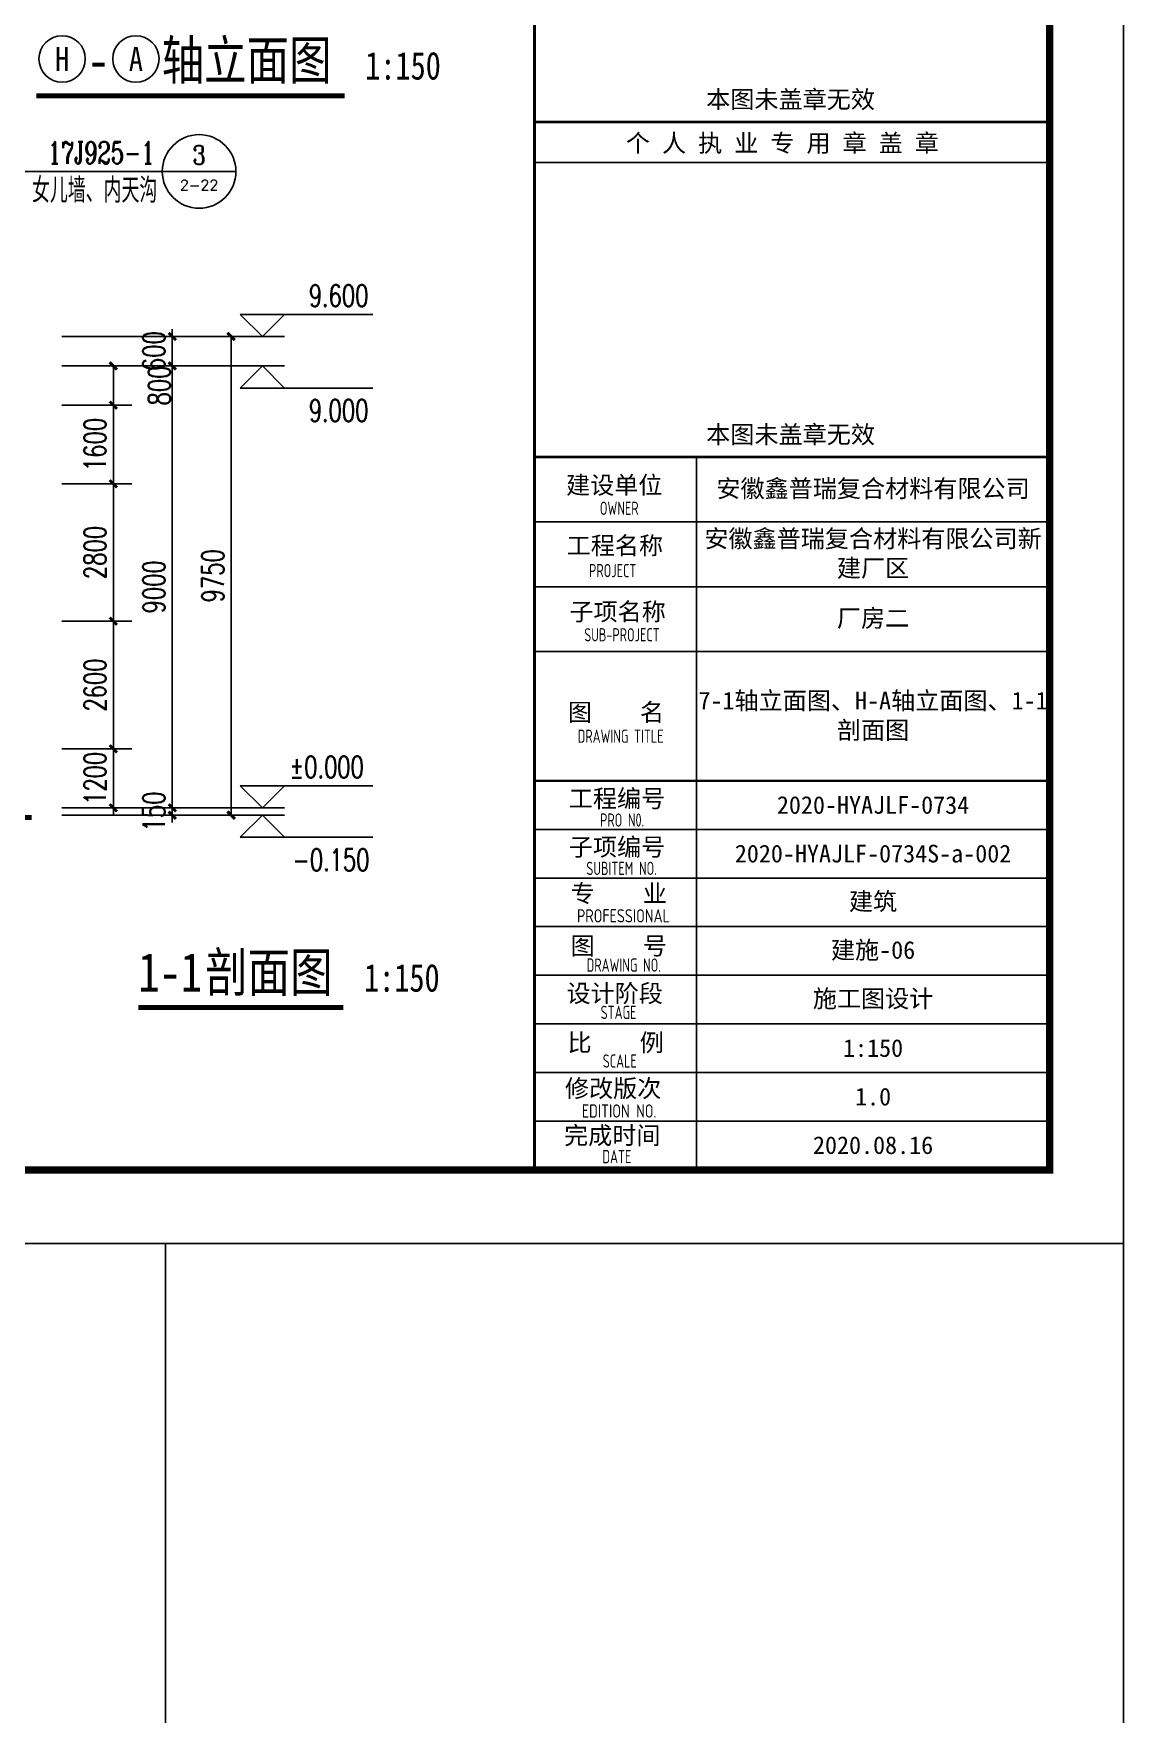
# Model space of a CAD drawing. Header units: millimetres. Extents: x 4455189 to 4808172, y 18512388 to 19204582.
# Drawn here: x 4764772 to 4786974, y 18546622 to 18580855 of the extents above; entities that cross this region are included whole.
import ezdxf
from ezdxf.enums import TextEntityAlignment as Align

# ---------------------------------------------------------------- set-up
doc = ezdxf.new("R2010")
doc.units = ezdxf.units.MM
doc.header["$LTSCALE"] = 1000
doc.header["$MEASUREMENT"] = 0
doc.layers.get('Defpoints').update_dxf_attribs({"color": 1})
for name, color, linetype in [('AXIS_外部', 171, 'Continuous'), ('DIM_IDEN', 171, 'Continuous'), ('DIM_SYMB', 165, 'Continuous'), ('PUB_DIM', 161, 'Continuous'), ('PUB_TEXT', 7, 'Continuous'), ('PUB_TITLE', 4, 'Continuous'), ('TK', 4, 'Continuous')]:
    doc.layers.add(name, color=color, linetype=linetype)
doc.styles.add('_TCH_DIM', font='SIMPLEX', dxfattribs={"bigfont": 'GBCBIG'})
doc.styles.add('_TCH_DIM_T3', font='SIMPLEX', dxfattribs={"width": 0.705882, "bigfont": 'GBCBIG'})
doc.styles.add('_TCH_LABEL', font='COMPLEX', dxfattribs={"bigfont": 'GBCBIG'})
doc.styles.add('TSSD_REIN', font='tssdeng.shx', dxfattribs={"width": 0.7, "bigfont": 'tssdchn.shx'})
doc.styles.add('YAYA', font='', dxfattribs={"width": 0.8, "height": 1})
doc.styles.add('图签宋体', font='', dxfattribs={"height": 300})
doc.styles.get('YAYA').set_extended_font_data('SimSun')
doc.styles.get('图签宋体').set_extended_font_data('NSimSun')
doc.dimstyles.new('_TCH_ARCH&&150', dxfattribs={"dimtxt": 446.25, "dimasz": 150, "dimexe": 375, "dimexo": 450, "dimgap": 150, "dimtad": 1, "dimdec": 0, "dimzin": 0, "dimdsep": 46, "dimtxsty": '_TCH_DIM_T3', "dimblk": 'ARCHTICK', "dimcen": 0.09, "dimclrt": 7, "dimazin": 2, "dimtfac": 1, "dimtdec": 0, "dimtix": 1, "dimtmove": 2, "dimatfit": 3, "dimfxl": 0, "dimtolj": 1, "dimtzin": 0, "dimarcsym": 0})

# ---------------------------------------------------------------- blocks, each defined once
blk = doc.blocks.new('GeYuanFrame_60655677', base_point=(18.76, 4.34))
at = {"layer": 'PUB_TITLE'}
blk.add_lwpolyline([(554.76, 14.34), (554.76, 111.14)], dxfattribs=at)
at = {"layer": 'TK'}
for p, q in [((532.76, 102.34), (602.76, 102.34)), ((532.76, 93.54), (602.76, 93.54)), ((532.76, 84.74), (554.76, 84.74)), ((532.76, 84.74), (602.76, 84.74)), ((532.76, 67.18), (602.76, 67.18)), ((532.76, 67.14), (602.76, 67.14)), ((532.76, 60.58), (602.76, 60.58)), ((532.76, 53.98), (602.76, 53.98)), ((532.76, 47.38), (602.76, 47.38)), ((532.76, 40.78), (602.76, 40.78)), ((532.76, 34.18), (602.76, 34.18)), ((532.76, 27.58), (602.76, 27.58)), ((532.76, 20.98), (602.76, 20.98)), ((532.76, 14.34), (602.76, 14.34))]:
    blk.add_line(p, q, dxfattribs=at)
for points in [[(18.76, 424.34), (612.76, 424.34), (612.76, 4.34), (18.76, 4.34), (18.76, 424.34)], [(532.76, 151.14), (602.76, 151.14)]]:
    blk.add_lwpolyline(points, dxfattribs=at)
at = {"layer": 'TK', "const_width": 1}
blk.add_lwpolyline([(602.76, 414.34), (43.76, 414.34), (43.76, 14.34), (602.76, 14.34)], close=True, dxfattribs=at)
at = {"layer": 'TK'}
for points, const_width in [([(532.76, 414.34), (532.76, 14.34)], 0.4), ([(532.76, 156.64), (602.76, 156.64)], 0.35), ([(532.76, 111.14), (602.76, 111.14)], 0.35), ([(532.76, 67.18), (602.76, 67.18)], 0.35)]:
    blk.add_lwpolyline(points, dxfattribs=dict(at, const_width=const_width))
at = {"layer": 'TK', "style": '图签宋体'}
for s, p in [('本图未盖章无效', (556.1, 158.51)), ('个 人 执 业 专 用 章 盖 章', (545.19, 152.58)), ('本图未盖章无效', (556.1, 113.01)), ('建设单位', (537.06, 106.14)), ('工程名称', (537.14, 97.93)), ('子项名称', (537.52, 88.95)), ('图    名', (537.3, 75.3)), ('工程编号', (537.44, 63.58)), ('子项编号', (537.44, 57)), ('专    业', (537.68, 50.69)), ('图    号', (537.69, 43.58)), ('设计阶段', (537.12, 37.12)), ('比    例', (537.26, 30.44)), ('修改版次', (536.91, 24.22)), ('完成时间', (536.79, 17.83))]:
    blk.add_text(s, height=2.4, dxfattribs=at).set_placement(p)
at = {"layer": 'TK', "style": 'TSSD_REIN'}
for s, width, p in [('OWNER', 0.7, (541.65, 103.29)), ('PROJECT', 0.7, (540.19, 94.83)), ('SUB-PROJECT', 0.7, (539.53, 86.11)), ('DRAWING TITLE', 0.7, (538.64, 72.34)), ('PRO N0.', 0.7, (541.68, 60.96)), ('SUBITEM NO.', 0.7, (539.82, 54.39)), ('PROFESSIONAL', 0.8, (538.55, 47.95)), ('DRAWING NO.', 0.7, (539.86, 41.26)), ('STAGE', 0.7, (541.76, 34.84)), ('SCALE', 0.7, (542.05, 28.23)), ('EDITION NO.', 0.8, (539.2, 21.45)), ('DATE', 0.7, (542, 15.26))]:
    blk.add_text(s, height=1.8, dxfattribs=dict(at, width=width)).set_placement(p)
at = {"layer": 'TK', "char_height": 2.4, "width": 48, "attachment_point": 5, "style": '图签宋体'}
for s, insert in [('安徽鑫普瑞复合材料有限公司', (578.76, 106.74)), ('安徽鑫普瑞复合材料有限公司新建厂区', (578.76, 97.94)), ('厂房二', (578.76, 89.14)), ('7-1轴立面图、H-A轴立面图、1-1剖面图', (578.76, 75.94)), ('2020-HYAJLF-0734', (578.76, 63.88)), ('2020-HYAJLF-0734S-a-002', (578.76, 57.28)), ('建筑', (578.76, 50.68)), ('建施-06', (578.76, 44.08)), ('施工图设计', (578.76, 37.48)), ('1:150', (578.76, 30.88)), ('1.0', (578.76, 24.28)), ('2020.08.16', (578.76, 17.69))]:
    blk.add_mtext(s, dxfattribs=dict(at, insert=insert))
blk = doc.blocks.new('_ArchTick')
at = {"color": 0, "linetype": 'ByBlock', "const_width": 0.4}
blk.add_lwpolyline([(-0.5, -0.5), (0.5, 0.5)], dxfattribs=at)
blk = doc.blocks.new('*D108')
at = {"layer": 'Defpoints', "color": 0}
for p in [(4764896, 18566287), (4766396, 18566287), (4764896, 18565087)]:
    blk.add_point(p, dxfattribs=at)
at = {"layer": 'PUB_DIM', "color": 0, "lineweight": -2}
for p, q in [((4765346, 18566287), (4766771, 18566287)), ((4766396, 18566287), (4766396, 18566437)), ((4766396, 18565087), (4766396, 18566287)), ((4765346, 18565087), (4766771, 18565087)), ((4766396, 18565087), (4766396, 18564937))]:
    blk.add_line(p, q, dxfattribs=at)
at = {"layer": 'PUB_DIM', "color": 0, "lineweight": -2, "xscale": 150, "yscale": 150, "zscale": 150}
for p, rotation in [((4766396, 18566287), 270), ((4766396, 18565087), 90)]:
    blk.add_blockref('_ArchTick', p, dxfattribs=dict(at, rotation=rotation))
at = {"layer": 'PUB_DIM', "color": 7, "insert": (4766023, 18565687), "char_height": 446.2, "attachment_point": 5, "rotation": 90, "style": '_TCH_DIM_T3'}
blk.add_mtext('\\A1;1200', dxfattribs=at)
blk = doc.blocks.new('*D109')
at = {"layer": 'Defpoints', "color": 0}
for p in [(4764896, 18568888), (4766396, 18568888), (4764896, 18566287)]:
    blk.add_point(p, dxfattribs=at)
at = {"layer": 'PUB_DIM', "color": 0, "lineweight": -2}
for p, q in [((4765346, 18568888), (4766771, 18568888)), ((4766396, 18566287), (4766396, 18568888)), ((4765346, 18566287), (4766771, 18566287))]:
    blk.add_line(p, q, dxfattribs=at)
at = {"layer": 'PUB_DIM', "color": 0, "lineweight": -2, "xscale": 150, "yscale": 150, "zscale": 150}
for p, rotation in [((4766396, 18568888), 90), ((4766396, 18566287), 270)]:
    blk.add_blockref('_ArchTick', p, dxfattribs=dict(at, rotation=rotation))
at = {"layer": 'PUB_DIM', "color": 7, "insert": (4766023, 18567587), "char_height": 446.2, "attachment_point": 5, "rotation": 90, "style": '_TCH_DIM_T3'}
blk.add_mtext('\\A1;2600', dxfattribs=at)
blk = doc.blocks.new('*D110')
at = {"layer": 'Defpoints', "color": 0}
for p in [(4764896, 18571687), (4766396, 18571687), (4764896, 18568888)]:
    blk.add_point(p, dxfattribs=at)
at = {"layer": 'PUB_DIM', "color": 0, "lineweight": -2}
for p, q in [((4765346, 18571687), (4766771, 18571687)), ((4766396, 18568888), (4766396, 18571687)), ((4765346, 18568888), (4766771, 18568888))]:
    blk.add_line(p, q, dxfattribs=at)
at = {"layer": 'PUB_DIM', "color": 0, "lineweight": -2, "xscale": 150, "yscale": 150, "zscale": 150}
for p, rotation in [((4766396, 18571687), 90), ((4766396, 18568888), 270)]:
    blk.add_blockref('_ArchTick', p, dxfattribs=dict(at, rotation=rotation))
at = {"layer": 'PUB_DIM', "color": 7, "insert": (4766023, 18570287), "char_height": 446.2, "attachment_point": 5, "rotation": 90, "style": '_TCH_DIM_T3'}
blk.add_mtext('\\A1;2800', dxfattribs=at)
blk = doc.blocks.new('*D111')
at = {"layer": 'Defpoints', "color": 0}
for p in [(4764896, 18573287), (4766396, 18573287), (4764896, 18571687)]:
    blk.add_point(p, dxfattribs=at)
at = {"layer": 'PUB_DIM', "color": 0, "lineweight": -2}
for p, q in [((4765346, 18573287), (4766771, 18573287)), ((4766396, 18571687), (4766396, 18573287)), ((4765346, 18571687), (4766771, 18571687))]:
    blk.add_line(p, q, dxfattribs=at)
at = {"layer": 'PUB_DIM', "color": 0, "lineweight": -2, "xscale": 150, "yscale": 150, "zscale": 150}
for p, rotation in [((4766396, 18573287), 90), ((4766396, 18571687), 270)]:
    blk.add_blockref('_ArchTick', p, dxfattribs=dict(at, rotation=rotation))
at = {"layer": 'PUB_DIM', "color": 7, "insert": (4766023, 18572487), "char_height": 446.2, "attachment_point": 5, "rotation": 90, "style": '_TCH_DIM_T3'}
blk.add_mtext('\\A1;1600', dxfattribs=at)
blk = doc.blocks.new('*D112')
at = {"layer": 'Defpoints', "color": 0}
for p in [(4764896, 18574087), (4766396, 18574087), (4764896, 18573287)]:
    blk.add_point(p, dxfattribs=at)
at = {"layer": 'PUB_DIM', "color": 0, "lineweight": -2}
for p, q in [((4765346, 18574087), (4766771, 18574087)), ((4766396, 18573287), (4766396, 18574087)), ((4765346, 18573287), (4766771, 18573287))]:
    blk.add_line(p, q, dxfattribs=at)
at = {"layer": 'PUB_DIM', "color": 0, "lineweight": -2, "xscale": 150, "yscale": 150, "zscale": 150}
for p, rotation in [((4766396, 18574087), 90), ((4766396, 18573287), 270)]:
    blk.add_blockref('_ArchTick', p, dxfattribs=dict(at, rotation=rotation))
at = {"layer": 'PUB_DIM', "color": 7, "insert": (4767333, 18573687), "char_height": 446.2, "attachment_point": 5, "rotation": 90, "style": '_TCH_DIM_T3'}
blk.add_mtext('\\A1;800', dxfattribs=at)
blk = doc.blocks.new('*D113')
at = {"layer": 'Defpoints', "color": 0}
for p in [(4764896, 18574687), (4768796, 18574687), (4764896, 18564937)]:
    blk.add_point(p, dxfattribs=at)
at = {"layer": 'PUB_DIM', "color": 0, "lineweight": -2}
for p, q in [((4765346, 18574687), (4769171, 18574687)), ((4768796, 18564937), (4768796, 18574687)), ((4765346, 18564937), (4769171, 18564937))]:
    blk.add_line(p, q, dxfattribs=at)
at = {"layer": 'PUB_DIM', "color": 0, "lineweight": -2, "xscale": 150, "yscale": 150, "zscale": 150}
for p, rotation in [((4768796, 18574687), 90), ((4768796, 18564937), 270)]:
    blk.add_blockref('_ArchTick', p, dxfattribs=dict(at, rotation=rotation))
at = {"layer": 'PUB_DIM', "color": 7, "insert": (4768423, 18569812), "char_height": 446.2, "attachment_point": 5, "rotation": 90, "style": '_TCH_DIM_T3'}
blk.add_mtext('\\A1;9750', dxfattribs=at)
blk = doc.blocks.new('*D114')
at = {"layer": 'Defpoints', "color": 0}
for p in [(4764896, 18565087), (4764896, 18564937), (4767596, 18565087)]:
    blk.add_point(p, dxfattribs=at)
at = {"layer": 'PUB_DIM', "color": 0, "lineweight": -2}
for p, q in [((4767596, 18565087), (4767596, 18565237)), ((4765346, 18565087), (4767971, 18565087)), ((4765346, 18564937), (4767971, 18564937)), ((4767596, 18564937), (4767596, 18565087)), ((4767596, 18564937), (4767596, 18564787))]:
    blk.add_line(p, q, dxfattribs=at)
at = {"layer": 'PUB_DIM', "color": 0, "lineweight": -2, "xscale": 150, "yscale": 150, "zscale": 150}
for p, rotation in [((4767596, 18565087), 270), ((4767596, 18564937), 90)]:
    blk.add_blockref('_ArchTick', p, dxfattribs=dict(at, rotation=rotation))
at = {"layer": 'PUB_DIM', "color": 7, "insert": (4767223, 18565012), "char_height": 446.2, "attachment_point": 5, "rotation": 90, "style": '_TCH_DIM_T3'}
blk.add_mtext('\\A1;150', dxfattribs=at)
blk = doc.blocks.new('*D115')
at = {"layer": 'Defpoints', "color": 0}
for p in [(4764896, 18574087), (4767596, 18574087), (4764896, 18565087)]:
    blk.add_point(p, dxfattribs=at)
at = {"layer": 'PUB_DIM', "color": 0, "lineweight": -2}
for p, q in [((4765346, 18574087), (4767971, 18574087)), ((4767596, 18565087), (4767596, 18574087)), ((4765346, 18565087), (4767971, 18565087))]:
    blk.add_line(p, q, dxfattribs=at)
at = {"layer": 'PUB_DIM', "color": 0, "lineweight": -2, "xscale": 150, "yscale": 150, "zscale": 150}
for p, rotation in [((4767596, 18574087), 90), ((4767596, 18565087), 270)]:
    blk.add_blockref('_ArchTick', p, dxfattribs=dict(at, rotation=rotation))
at = {"layer": 'PUB_DIM', "color": 7, "insert": (4767223, 18569587), "char_height": 446.2, "attachment_point": 5, "rotation": 90, "style": '_TCH_DIM_T3'}
blk.add_mtext('\\A1;9000', dxfattribs=at)
blk = doc.blocks.new('*D116')
at = {"layer": 'Defpoints', "color": 0}
for p in [(4764896, 18574687), (4767596, 18574687), (4764896, 18574087)]:
    blk.add_point(p, dxfattribs=at)
at = {"layer": 'PUB_DIM', "color": 0, "lineweight": -2}
for p, q in [((4767596, 18574687), (4767596, 18574837)), ((4765346, 18574687), (4767971, 18574687)), ((4767596, 18574087), (4767596, 18574687)), ((4765346, 18574087), (4767971, 18574087)), ((4767596, 18574087), (4767596, 18573937))]:
    blk.add_line(p, q, dxfattribs=at)
at = {"layer": 'PUB_DIM', "color": 0, "lineweight": -2, "xscale": 150, "yscale": 150, "zscale": 150}
for p, rotation in [((4767596, 18574687), 270), ((4767596, 18574087), 90)]:
    blk.add_blockref('_ArchTick', p, dxfattribs=dict(at, rotation=rotation))
at = {"layer": 'PUB_DIM', "color": 7, "insert": (4767223, 18574387), "char_height": 446.2, "attachment_point": 5, "rotation": 90, "style": '_TCH_DIM_T3'}
blk.add_mtext('\\A1;600', dxfattribs=at)

msp = doc.modelspace()

# ---------------------------------------------------------------- linework, layer by layer
at = {"const_width": 100}
msp.add_lwpolyline([(4764731, 18564887.2), (4763208.1, 18564887.2), (4763208.1, 18565037.2), (4714808.1, 18565037.2), (4714808.1, 18564937.2), (4708027.1, 18564937.2)], dxfattribs=at)
msp.add_lwpolyline([(4786974.2, 18542088.3), (4767459.5, 18542088.3), (4767459.5, 18556210.3), (4786974.2, 18556210.3)], close=True)
at = {"layer": 'DIM_IDEN'}
for p in [(4764572.1, 18578048.5), (4768893.5, 18578048.5)]:
    msp.add_line(p, (4767393.5, 18578048.5), dxfattribs=at)
msp.add_circle((4768143.5, 18578048.5), 750, dxfattribs=at)
at = {"layer": 'DIM_SYMB', "const_width": 105}
for points in [[(4764827.4, 18579589.7), (4771107, 18579589.7)], [(4766906.2, 18561020.8), (4771082.3, 18561020.8)]]:
    msp.add_lwpolyline(points, dxfattribs=at)
at = {"layer": 'PUB_DIM'}
for p, q in [((4769432.3, 18574687.2), (4768982.3, 18575137.2)), ((4768982.3, 18575137.2), (4771682.3, 18575137.2)), ((4769432.3, 18574687.2), (4769882.3, 18575137.2)), ((4767971, 18574687.2), (4769882.3, 18574687.2)), ((4767971, 18574087.2), (4769882.3, 18574087.2)), ((4769432.3, 18574087.2), (4768982.3, 18573637.2)), ((4769432.3, 18574087.2), (4769882.3, 18573637.2)), ((4768982.3, 18573637.2), (4771682.3, 18573637.2)), ((4769432.3, 18565087.2), (4768982.3, 18565537.2)), ((4768982.3, 18565537.2), (4771682.3, 18565537.2)), ((4769432.3, 18565087.2), (4769882.3, 18565537.2)), ((4767971, 18565087.2), (4769882.3, 18565087.2)), ((4768382.3, 18564937.2), (4769882.3, 18564937.2)), ((4769432.3, 18564937.2), (4768982.3, 18564487.2)), ((4769432.3, 18564937.2), (4769882.3, 18564487.2)), ((4768982.3, 18564487.2), (4771682.3, 18564487.2))]:
    msp.add_line(p, q, dxfattribs=at)
at = {"layer": 'PUB_TEXT'}
for centre in [(4765352.4, 18580339.3), (4766856.1, 18580339.3)]:
    msp.add_circle(centre, 472.5, dxfattribs=at)

# ---------------------------------------------------------------- block references
at = {"layer": 'AXIS_外部', "xscale": 150, "yscale": 150, "zscale": 150}
msp.add_blockref('GeYuanFrame_60655677', (4697874.2, 18556210.3), dxfattribs=at)

# ---------------------------------------------------------------- texts
at = {"layer": 'PUB_TEXT'}
for s, height, style, width, p in [('轴立面图', 793.04, 'YAYA', 0.8, (4767381.1, 18579919.3)), ('1:150', 566.46, 'YAYA', 0.8, (4771527, 18579919.3)), ('-', 793, 'YAYA', 0.8, (4765877.4, 18579919.3)), ('17J925-1', 446.25, '_TCH_LABEL', 0.705882, (4765061, 18578206)), ('9.600', 446.25, '_TCH_DIM', 0.705882, (4770377.3, 18575294.7)), ('9.000', 446.25, '_TCH_DIM', 0.705882, (4770377.3, 18572954.7)), ('%%P0.000', 446.25, '_TCH_DIM', 0.705882, (4769987.3, 18565694.7)), ('-0.150', 446.25, '_TCH_DIM', 0.705882, (4770047.3, 18563804.7)), ('剖面图', 793.04, 'YAYA', 0.8, (4768267.2, 18561341.6)), ('1-1', 793.04, 'YAYA', 0.8, (4766906.2, 18561341.6)), ('1:150', 566.46, 'YAYA', 0.8, (4771502.3, 18561341.6))]:
    msp.add_text(s, height=height, dxfattribs=dict(at, style=style, width=width)).set_placement(p)
at = {"layer": 'PUB_TEXT', "style": 'YAYA'}
for s, height, width, p, p2 in [('H', 486.4, 1.046784, (4765206.7, 18580096.1), (4765498, 18580096.1)), ('A', 489.4, 1.022857, (4766712.9, 18580094.6), (4766999.2, 18580094.6))]:
    msp.add_text(s, height=height, dxfattribs=dict(at, width=width)).set_placement(p, p2, align=Align.FIT)
at = {"layer": 'PUB_TEXT', "style": '_TCH_LABEL'}
for s, height, p, p2 in [('3', 391.5, (4768013, 18578187.3), (4768274, 18578187.3)), ('2-22', 204.59, (4767753.8, 18577669.4), (4768533.2, 18577669.4))]:
    msp.add_text(s, height=height, dxfattribs=at).set_placement(p, p2, align=Align.FIT)
msp.add_text('女儿墙、内天沟', height=506.38, dxfattribs=at).set_placement((4764739.5, 18577410.7))

# ---------------------------------------------------------------- dimensions: what is measured, and where the dimension line sits
at = {"layer": 'PUB_DIM'}
for p1, p2, distance, picture, middle in [((4764896, 18574087.2), (4764896, 18574687.2), -2700, '*D116', (4767222.8, 18574387.2)), ((4764896, 18564937.2), (4764896, 18574687.2), -3900, '*D113', (4768422.8, 18569812.2)), ((4764896, 18565087.2), (4764896, 18574087.2), -2700, '*D115', (4767222.8, 18569587.2)), ((4764896, 18571687.2), (4764896, 18573287.2), -1500, '*D111', (4766022.8, 18572487.2)), ((4764896, 18568887.6), (4764896, 18571687.2), -1500, '*D110', (4766022.8, 18570287.4)), ((4764896, 18566287.2), (4764896, 18568887.6), -1500, '*D109', (4766022.8, 18567587.4)), ((4764896, 18565087.2), (4764896, 18566287.2), -1500, '*D108', (4766022.8, 18565687.2)), ((4764896, 18564937.2), (4764896, 18565087.2), -2700, '*D114', (4767222.8, 18565012.2))]:
    dim = msp.add_aligned_dim(p1=p1, p2=p2, distance=distance, dimstyle='_TCH_ARCH&&150', dxfattribs=at)
    dim.commit()
    dim.dimension.update_dxf_attribs({"geometry": picture, "text_midpoint": middle})
dim = msp.add_linear_dim(base=(4766396, 18574087.2), p1=(4764896, 18573287.2), p2=(4764896, 18574087.2), angle=90, dimstyle='_TCH_ARCH&&150', dxfattribs=at)
dim.commit()
dim.dimension.update_dxf_attribs({"geometry": '*D112', "text_midpoint": (4767333.5, 18573687.2), "dimtype": 129})

doc.saveas('drawing.dxf')
